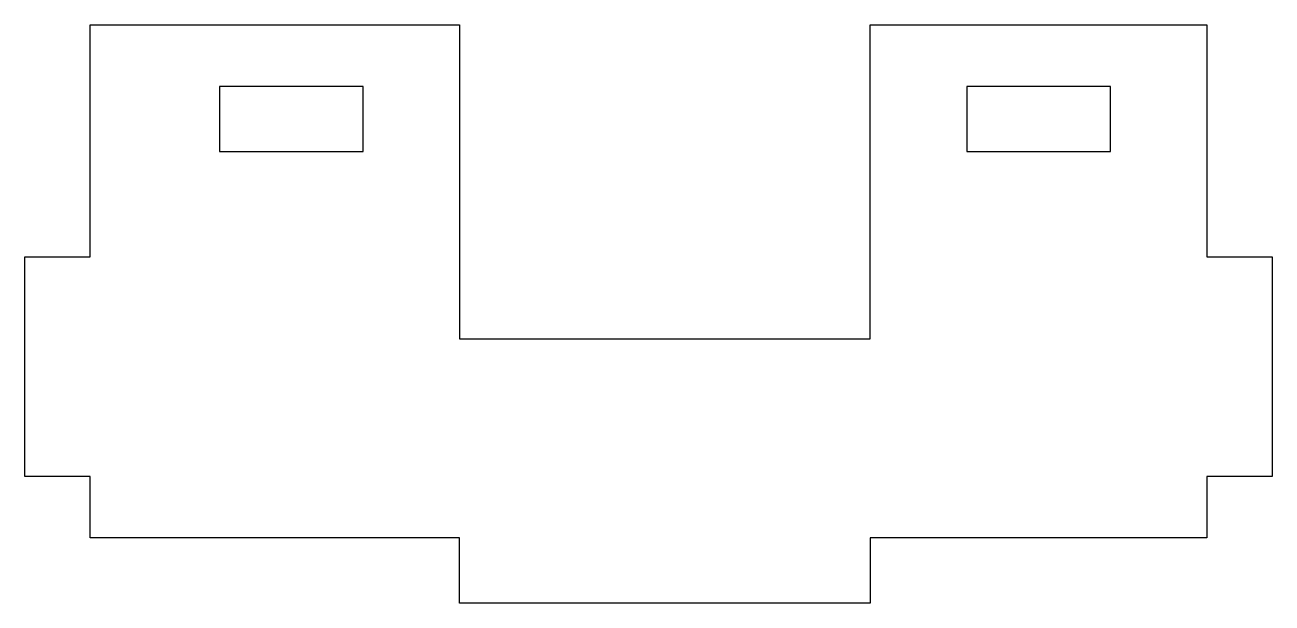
# Model space of a CAD drawing. Header units: millimetres. Extents: x 93.2 to 153.9, y 1.2 to 29.4.
import ezdxf

# ---------------------------------------------------------------- set-up
doc = ezdxf.new("R2010")
doc.units = ezdxf.units.MM
doc.layers.get('0').update_dxf_attribs({"linetype": 'CONTINUOUS'})

msp = doc.modelspace()

# ---------------------------------------------------------------- linework, layer by layer
for points in [[(96.346, 18.125), (96.346, 29.425), (114.346, 29.425), (114.346, 14.125), (134.346, 14.125), (134.346, 29.425), (150.746, 29.425), (150.746, 18.125), (153.921, 18.125), (153.921, 7.425), (150.746, 7.425), (150.746, 4.425), (134.346, 4.425), (134.346, 1.25), (114.346, 1.25), (114.346, 4.425), (96.346, 4.425), (96.346, 7.425), (93.171, 7.425), (93.171, 18.125)], [(102.646, 26.425), (102.646, 23.25), (109.646, 23.25), (109.646, 26.425)], [(139.045, 26.425), (139.045, 23.25), (146.045, 23.25), (146.045, 26.425)]]:
    msp.add_lwpolyline(points, close=True)

doc.saveas('drawing.dxf')
